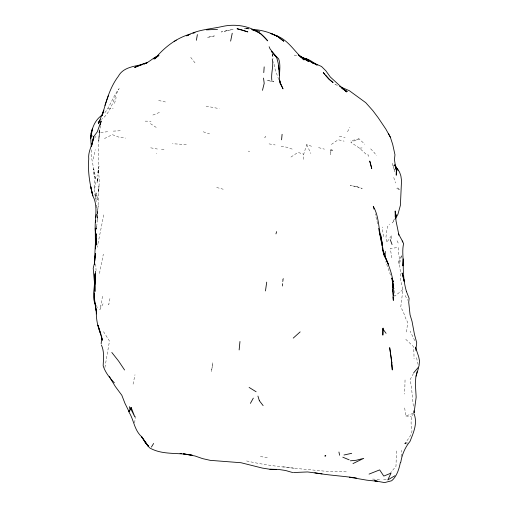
<?xml version="1.0" encoding="UTF-8"?>
<svg xmlns="http://www.w3.org/2000/svg" width="508" height="508" viewBox="0 0 508 508"><rect width="100%" height="100%" fill="white"/><g stroke="black" fill="none" stroke-linecap="round" stroke-linejoin="round"><path stroke-width="0.38" stroke-dasharray="2.54 1.91" d="M91.199 149.841L91.167 155.467L93.409 167.43L93.434 173.203L96.018 179.654L93.745 168.796C95.199 178.835 92.685 189.147 96.006 198.99L95.352 192.805L96.279 202.705M413.607 413.639L411.264 416.636L411.08 423.234L411.988 431.051L411.423 433.457L409.378 437.547L404.857 443.363L404.87 443.751L407.562 444.011M98.654 192.253L98.927 186.188L97.644 215.208L97.231 219.843L97.587 210.712L97.333 220.123L96.463 229.184M330.93 149.708L330.74 154.47L330.93 149.708L333.604 150.406L330.683 150.101M96.368 228.917L96.507 226.06L96.247 229.21M405.041 379.952L404.679 394.03M396.469 450.983L395.986 466.249L390.646 472.732M98.743 190.703L99.339 180.207L98.317 169.285L98.463 173.971L98.177 163.252L98.99 136.163L99.53 130.48L98.768 140.945L99.847 127.946M129.216 409.226L129.413 406.286L130.213 407.606M129.261 408.584L129.413 406.286M303.289 159.385L303.733 154.172L306.68 144.64L312.388 146.552M406.597 331.984L407.619 322.262L405.378 317.741L403.098 311.15L400.729 307.372L402.908 289.604L400.615 280.092L400.577 274.13L399.548 263.506L401.758 254.946L398.443 263.334L399.548 263.506M401.098 456.609L401.669 450.291M134.658 422.935L135.407 416.223M368.192 156.508L368.408 154.934L366.827 154.896L359.512 148.171L350.869 142.329L358.997 138.83L364.865 144.247M398.443 263.334L399.313 257.607L398.424 253.225L398.418 247.479L390.258 248.45L391.884 257.886M104.902 367.532L109.487 341.039L103.53 331.711M99.466 273.501L103.334 254.146M98.006 178.619L97.238 182.804L97.968 178.441L96.907 181.781L97.968 178.441M108.928 303.905L108.756 304.698L110.185 297.155M97.269 247.237L97.536 245.866M103.765 214.897L97.892 244.088M390.989 239.039L391.719 235.299L386.696 242.475L385.985 236.861L386.626 231.629L387.585 226.524L389.471 224.098M94.596 188.766L96.374 180.092M93.294 159.01L95.212 149.644M99.073 166.078L96.977 176.365M97.263 211.284L98.425 205.556M102.559 296.278L99.879 309.664L103.607 302.762M133.083 384.15L134.988 374.758M100.673 125.813L98.863 132.639L109.245 131.553M114.516 103.416L116.18 97.504M104.889 112.655C110.681 105.334 113.163 95.968 119.126 88.671C113.119 98.889 111.709 111.938 101.467 119.393M394.443 218.897L392.284 222.955L394.945 219.469M413.449 373.52L410.115 379.628L411.372 386.493L413.353 406.317M347.516 131.718L349.917 127.432M94.431 138.195L95.974 136.385M402.908 289.604L394.843 296.139L394.272 288.398M331.356 144.424L338.207 139.732L344.081 141.161M290.957 157.061L297.942 152.406L303.733 154.172M104.451 138.544L112.338 134.645L118.732 137.084L125.565 138.113M152.895 115.037L161.144 111.766M404.857 443.363L408.108 442.081M404.673 407.988L405.848 415.969L413.391 413.283M358.997 138.83L350.279 140.938M359.512 148.171L363.144 147.809M107.975 108.579L113.208 108.166M113.284 131.121L120.345 130.753M346.304 471.849L328.955 471.595C301.092 468.687 272.974 467.144 245.599 460.712M145.161 121.139L151.047 121.196M156.337 153.416L156.762 153.429M383.629 479.546L386.448 479.635M186.334 144.545L172.46 143.745M161.461 149.428L164.274 149.542M372.555 479.069L380.816 479.469M282.899 466.782L290.582 467.512L295.751 468.643M407.505 443.998L404.87 443.751M405.848 415.969L411.264 416.636M206.089 106.147L219.253 108.623M260.407 456.546L267.881 457.695M249.142 28.994L244.494 28.219L248.818 28.95M269.056 143.885L275.114 144.939M281.134 146.247L287.147 147.295L292.843 149.352M150.705 147.822L157.359 149.028M339.319 136.366L345.116 137.452M248.698 28.804L244.977 28.048L248.647 28.905M158.623 100.489L165.392 101.962M318.56 147.631L324.453 149.155M294.145 55.099L297.923 56.096M216.675 187.49L223.203 189.236M203.225 131.794L209.537 133.883M248.285 151.092L249.682 151.708M396.742 188.309L400.05 190.1L397.783 187.865M336.88 85.179L334.969 84.138L337.401 85.503M150.431 123.634L156.223 127.419M405.771 339.325L413.239 346.354L413.937 352.247L414.033 358.819M370.669 148.863L374.123 152.425L376.511 155.734M91.453 134.772L92.85 136.43M190.735 57.36L195.955 64.11M414.738 340.665L410.121 331.102M405.155 295.542L407.664 300.311M397.053 240.786L398.939 244.519M306.68 144.64L310.89 153.48M272.047 53.918L273.215 56.794L272.644 54.731M96.444 305.308L97.479 308.223M390.519 275.076L385.737 261.55M278.733 79.604L275.057 69.12L273.717 61.747M393.77 177.546L395.491 182.969M377.615 223.863L375.202 213.766M416.547 357.734L418.109 364.509M272.256 54.331L273.152 58.788M383.4 236.582L382.283 227.038M96.679 207.531L96.584 205.207L96.609 207.512M95.764 263.919L96.044 270.497M282.772 279.419L282.15 287.033L283.553 277.597L282.772 279.419M212.757 362.782L211.506 371.589L212.757 362.782M265.354 136.582L264.865 137.535L265.354 136.582M226.936 30.645L221.278 31.985L233.083 29.381L226.936 30.645M214.325 35.935L207.245 37.427L214.325 35.935M273.837 81.832L266.827 80.315L273.837 81.832M356.489 186.519L350.228 185.452L356.425 186.665L362.223 188.449L356.489 186.519M394.805 171.806L392.417 163.265L394.805 171.806M96.838 195.066L96.399 192.945L97.593 199.866L96.838 195.066"/><path stroke-width="0.76" d="M94.418 279.921L94.393 281.87L93.205 268.173L94.659 262.611M96.05 233.718L95.441 248.971L95.25 228.105M385.121 257.315L385.267 251.397M94.678 262.68L94.348 264.211L95.631 238.252M392.633 291.732C395.224 276.301 386.956 262.973 382.327 248.99L384.823 256.603L388.607 264.82L383.248 252.349L384.226 254.902L379.266 230.848M94.399 280.01C95.002 287.979 91.815 296.126 95.066 303.752M95.453 244.691L95.847 233.94L95.529 240.367M91.319 146.679L90.71 138.557C91.319 129.311 94.488 119.977 102.597 114.764M280.194 82.728L280.626 84.849C277.666 76.308 281.667 67.304 278.682 58.922L271.342 51.283L276.543 57.429M95.618 222.695L95.764 220.415M129.115 410.699L129.019 412.172C134.112 420.408 134.106 429.838 141.637 436.753L148.368 446.284L145.059 442.119L141.7 436.836L148.044 445.98L145.059 442.119L149.549 447.815C162.496 455.416 178.143 452.209 192.291 455.231M263.773 72.625L264.179 66.885M95.123 276.257L94.755 284.62L95.072 273.641L94.939 291.548L94.806 280.435L95.517 271.291M101.162 343.802L101.797 336.848M281.572 139.814L282.099 134.296M239.141 349.955L239.966 341.484M95.955 217.367L96.298 214.363M415.798 350.361L416.725 342.773L414.445 334.321L412.032 321.354L410.045 314.769L408.737 302.355L409.105 298.31L406.514 291.706M395.186 216.872L395.192 210.96L396.037 221.005L398.875 234.893M400.393 462.394C399.078 468.954 396.913 476.256 391.693 480.746L384.543 482.6L374.853 480.828M265.468 290.944L266.719 282.124M196.38 40.278L197.383 34.601M400.787 462.255C401.968 454.552 405.149 447.326 410.058 441.312C413.461 432.537 417.684 423.723 414.179 414.09M230.626 41.123L232.232 33.223M130.778 408.813L131.102 407.378L134.836 416.922L130.778 408.813L129.051 411.658L124.955 403.333L121.812 395.249L115.379 386.582L110.585 378.739M413.849 410.807L414.077 413.036L416.16 397.192L415.341 383.591L415.83 377.076L417.112 371.589M100.241 125.038L101.181 121.018L97.301 131.782L93.662 136.811L91.592 145.866L93.662 136.811C92.983 144.399 87.954 150.895 88.729 158.528L88.786 158.686C87.668 171.183 89.738 183.706 92.786 195.764C99.289 207.924 93.326 221.717 95.802 234.525L95.637 233.07L96.761 245.066L96.12 238.258M262.465 90.348L264.204 83.363L263.512 78.105M142.196 64.503C133.458 66.497 123.019 67.475 118.307 76.333C109.664 87.757 106.051 101.918 102.216 115.487L103.797 110.147L98.419 123.571L99.822 121.107M275.958 233.877L276.625 231.623M416.071 376.136L418.541 367.906M382.854 328.911L383.102 328.105L382.867 335.14L382.854 328.911L386.086 333.356M104.946 105.391L108.439 95.472M395.573 217.449L396.602 214.84L395.522 216.872M153.626 443.465L151.409 447.078M129.051 411.658L131.102 407.378M395.389 218.891L397.935 214.281L400.399 205.315L401.517 180.657L400.888 175.959L399.517 171.996L395.434 166.192L394.449 159.576L394.97 154.743L392.728 144.501L390.347 137.192L385.839 129.089L378.168 117.697L372.809 110.579L365.754 102.673L349.396 90.735L339.522 86.455M250.387 403.384L253.321 398.132M100.368 119.793L98.209 122.688L99.841 121.044M413.69 372.802L418.421 367.233L419.024 365.97L419.532 360.953L418.649 356.61L415.468 347.193L415.601 348.463M293.224 338.118L300.152 331.889M158.947 55.201L154.629 59.023C163.913 47.809 175.927 38.138 190.132 34.15M142.202 64.618L134.614 67.45L143.396 63.678L147.549 62.56L143.669 64.154C149.2 62.414 153.06 57.709 158.458 55.601M158.839 55.169L153.46 58.871L158.528 55.664M174.117 41.491L176.27 40.113M394.926 475.748L387.795 479.939L391.014 473.145L383.775 476.079L379.66 469.894L369.062 474.104M352.971 463.588L363.722 458.362L356.14 460.273L350.38 460.813M188.735 35.065L186.639 35.852C197.714 29.445 211.099 29.121 223.374 26.27C239.408 23.012 257.448 27.61 267.678 40.862L260.655 33.509L252.235 29.508C261.188 29.724 270.053 32.41 277.92 36.627L270.548 33.363L277.603 36.157L283.794 41.269L278.187 37.084M192.926 33.299L195.015 32.658M343.992 455.016L351.707 453.307M217.507 29.331L206.4 29.877M293.434 472.542L307.569 471.951L322.066 473.837M183.382 453.873L194.996 455.981L202.565 458.61L210.204 460.343L241.008 462.731L262.357 468.084L269.932 469.265L278.149 469.379L285.534 470.484L292.722 472.567M269.932 469.265L276.447 469.443M356.375 477.99C342.525 475.99 328.651 475.298 314.833 472.846M302.755 58.109C308.305 58.414 312.788 62.135 317.183 65.132L313.011 63.036M180.251 453.441L181.813 453.657M180.124 453.428L181.566 453.638M183.725 453.942L192.081 455.212M349.409 477.196L366.903 480.187L377.311 481.254L374.752 480.803M302.152 58.077L305.994 58.826L300.939 56.902L308.635 61.519L298.234 54.718M251.587 29.597L253.79 30.112L252.419 29.559M252.235 29.508L259.791 31.471M312.426 62.44L321.52 66.478L325.831 70.771L330.359 77.051L346.583 91.942L341.897 88.062L347.231 91.592L341.916 88.252M342.792 457.194L349.174 459.848M276.32 35.687C288.531 39.992 294.64 52.013 304.057 59.931L302.292 58.42M249.104 387.42L256.115 391.757M298.755 55.397L301.111 57.41M114.357 382.797C109.626 377.958 105.27 372.358 103.175 365.843C103.403 358.87 104.464 351.612 101.422 345.059M325.507 75.349L328.727 79.07L333.089 82.588L329.635 79.585L323.272 72.568L324.612 74.238M111.804 352.45L118.485 360.909M259.378 400.749L263.131 405.619M276.555 57.34L269.977 48.755L269.126 46.742M118.777 361.321L124.568 369.995M394.843 165.303L398.005 170.155L395.434 166.192M109.284 376.257L110.414 378.244M402.152 240.963L403.644 243.624C401.771 251.098 403.689 258.407 402.901 265.868L403.308 258.953C403.054 269.856 403.327 281.159 406.483 291.617M402.876 241.929L398.399 233.718L398.856 235.077M388.582 133.794L390.347 137.192M280.162 82.766L283.007 88.862L280.365 83.109L279.629 80.143M392.068 244.526L390.246 239.617M391.903 278.447L393.287 281.819L391.808 278.003M101.238 335.458C98.025 327.99 96.101 319.811 96.298 311.658M100.832 333.927L97.942 325.158L102.432 340.258L102.051 338.214M257.931 396.069L259.328 400.641M383.845 254.54L384.442 256.737M276.517 56.915L278.219 63.271L278.917 69.399M391.992 278.714L393.275 287.947L392.862 283.496L393.344 300.406L392.919 296.837M373.977 209.093L373.272 206.305C378.657 215.678 378.435 226.244 380.6 236.48M279.711 80.613L280.048 82.017M378.663 228.378L381.552 242.868M338.931 452.018L339.636 455.244M95.434 305.892L96.285 310.883L94.736 301.663L94.355 292.754L94.469 299.618L96.564 313.925L96.355 311.645M272.256 58.884C273.895 66.04 270.789 73.285 271.869 80.505M381.781 244.424L382.01 245.98M382.245 247.529L382.473 249.085M392.741 289.668L393.255 295.548M278.682 65.9L279.33 75.711M96.45 239.833L96.526 242.78M396.367 170.167L396.253 175.235L396.373 170.167L394.856 164.706L396.367 170.167M91.059 133.172L90.703 138.576L92.392 128.924L91.059 133.172M94.786 260.045L94.348 264.211L95.523 253.536L94.786 260.045M325.469 455.828L324.809 455.994L325.793 455.79L325.469 455.828M240.665 29.547L237.014 28.74L247.834 31.896L240.665 29.547M307.321 59.449L305.492 58.464L313.036 63.202L307.321 59.449M371.38 166.961L369.729 161.03L371.742 168.586L371.38 166.961M403.765 279.209L402.101 272.967L404.343 281.8L403.765 279.209M92.786 195.764L90.678 186.474L92.786 195.764M382.46 244.831L380.702 235.217L382.46 244.831M391.281 358.572L389.68 347.631L391.858 363.055L391.281 358.572M391.954 365.912L391.312 358.902L392.303 369.983L391.954 365.912"/></g></svg>
